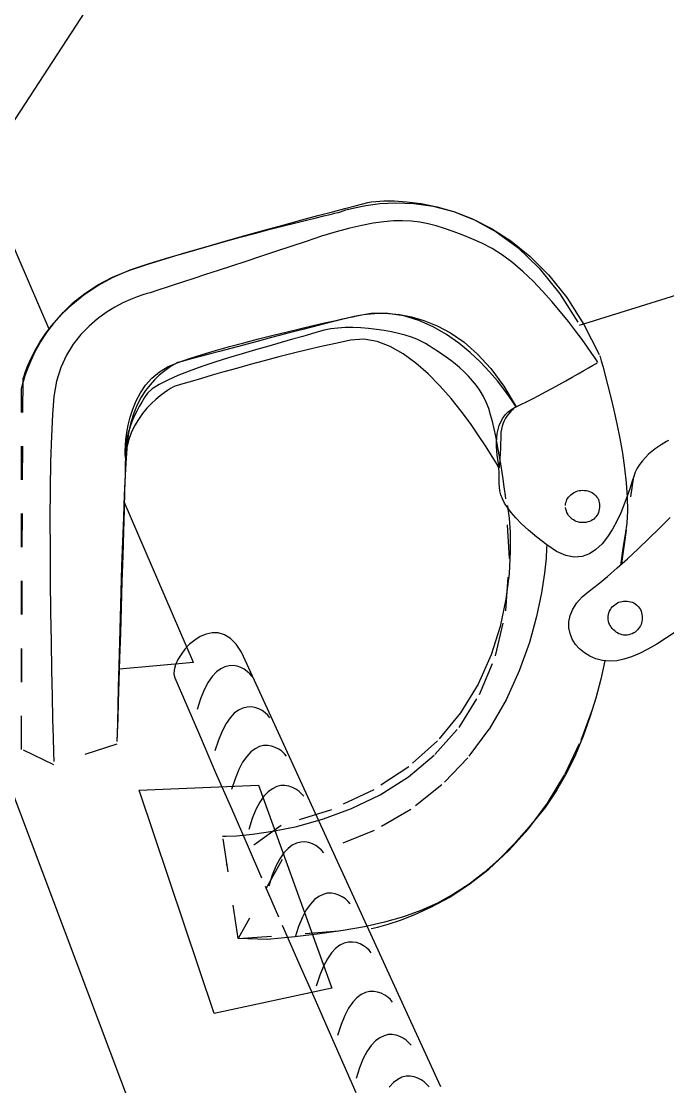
# Model space of a CAD drawing. Header units: inches. Extents: x 1 to 45.5, y 4.8 to 44.3.
# Drawn here: x 14.976 to 16.894, y 14.295 to 17.458 of the extents above; entities that cross this region are included whole.
import ezdxf

# ---------------------------------------------------------------- set-up
doc = ezdxf.new("R2010")
doc.units = ezdxf.units.IN
doc.header["$MEASUREMENT"] = 0
doc.linetypes.add('NS Dashed 1', pattern=[0.12, 0.08, -0.04])
for name, color, linetype in [('DIM', 7, 'Continuous'), ('NS Bracing', 6, 'NS Dashed 1'), ('NS Dashed .08', 2, 'NS Dashed 1'), ('NS Filler Plugs & Closures', 6, 'Continuous'), ('NS Panels', 152, 'Continuous'), ('PANEL-S', 11, 'Continuous')]:
    doc.layers.add(name, color=color, linetype=linetype)
doc.styles.add('TEXT1', font='ROMANS.shx', dxfattribs={"width": 0.75, "height": 0.375})
doc.dimstyles.new('DETAIL$7', dxfattribs={"dimscale": 4, "dimtxt": 0.09375, "dimasz": 0.125, "dimexe": 0.0625, "dimexo": 0.125, "dimgap": 0.0625, "dimtad": 1, "dimdec": 4, "dimzin": 3, "dimdsep": 46, "dimlunit": 4, "dimtxsty": 'TEXT1', "dimblk": 'ARCHTICK', "dimcen": 0.0625, "dimclrd": 7, "dimclre": 7, "dimclrt": 2, "dimadec": 0, "dimazin": 0, "dimtfac": 0.59375, "dimtdec": 4, "dimtmove": 0, "dimatfit": 3, "dimfxl": 0, "dimfrac": 2, "dimtolj": 1, "dimtzin": 3, "dimarcsym": 0})

# ---------------------------------------------------------------- blocks, each defined once
blk = doc.blocks.new('_ArchTick')
at = {"color": 0, "linetype": 'ByBlock', "const_width": 0.15}
blk.add_lwpolyline([(-0.5, -0.5), (0.5, 0.5)], dxfattribs=at)

msp = doc.modelspace()

# ---------------------------------------------------------------- linework, layer by layer
at = {"layer": 'NS Bracing', "linetype": 'Continuous'}
msp.add_line((16.63239, 16.55604), (18.50886, 17.13842), dxfattribs=at)
at = {"layer": 'NS Bracing'}
for p, q in [((16.01381, 16.92154), (16.02835, 16.92305)), ((16.02835, 16.92305), (16.05143, 16.92435)), ((16.05143, 16.92435), (16.08207, 16.92438)), ((16.08207, 16.92438), (16.11931, 16.92223)), ((16.11931, 16.92223), (16.16221, 16.91683)), ((15.85634, 16.88079), (15.8993, 16.89223)), ((15.8993, 16.89223), (15.9364, 16.90199)), ((15.91478, 16.88982), (15.91767, 16.89044)), ((15.91767, 16.89044), (15.92323, 16.89251)), ((15.92323, 16.89251), (15.93929, 16.89769)), ((15.9364, 16.90199), (15.96675, 16.90996)), ((15.93929, 16.89769), (15.96477, 16.90446)), ((15.96477, 16.90446), (15.99871, 16.91126)), ((15.96675, 16.90996), (15.9895, 16.91586)), ((15.9895, 16.91586), (16.00379, 16.91955)), ((15.99871, 16.91126), (16.03999, 16.91664)), ((16.00379, 16.91955), (16.00877, 16.9208)), ((16.00877, 16.9208), (16.01381, 16.92154)), ((16.03999, 16.91664), (16.08765, 16.919)), ((16.08765, 16.919), (16.14061, 16.91691)), ((16.14061, 16.91691), (16.19791, 16.90879)), ((16.16221, 16.91683), (16.20981, 16.90721)), ((16.19791, 16.90879), (16.25843, 16.89316)), ((16.20981, 16.90721), (16.26117, 16.89235)), ((16.25843, 16.89316), (16.32119, 16.86846)), ((16.26117, 16.89235), (16.31529, 16.87129)), ((15.75445, 16.85059), (15.79051, 16.85977)), ((15.75634, 16.85375), (15.8084, 16.86792)), ((15.79051, 16.85977), (15.82265, 16.86778)), ((15.8084, 16.86792), (15.85634, 16.88079)), ((15.82265, 16.86778), (15.85054, 16.87464)), ((15.85054, 16.87464), (15.87402, 16.88025)), ((15.87402, 16.88025), (15.89268, 16.8847)), ((15.89268, 16.8847), (15.90639, 16.88789)), ((15.90639, 16.88789), (15.91478, 16.88982)), ((16.02036, 16.85844), (15.98683, 16.85202)), ((16.05134, 16.86284), (16.02036, 16.85844)), ((16.08026, 16.86525), (16.05134, 16.86284)), ((16.10745, 16.86581), (16.08026, 16.86525)), ((16.13338, 16.86451), (16.10745, 16.86581)), ((16.15836, 16.86156), (16.13338, 16.86451)), ((16.18289, 16.85692), (16.15836, 16.86156)), ((16.31529, 16.87129), (16.37126, 16.84297)), ((16.32119, 16.86846), (16.38515, 16.83319)), ((15.62519, 16.81648), (15.67152, 16.82893)), ((15.64324, 16.82249), (15.70097, 16.83857)), ((15.67152, 16.82893), (15.71468, 16.84032)), ((15.70097, 16.83857), (15.75634, 16.85375)), ((15.71468, 16.84032), (15.75445, 16.85059)), ((15.91058, 16.83267), (15.86706, 16.81958)), ((15.95038, 16.84343), (15.91058, 16.83267)), ((15.98683, 16.85202), (15.95038, 16.84343)), ((16.20734, 16.85076), (16.18289, 16.85692)), ((16.23215, 16.84309), (16.20734, 16.85076)), ((16.25765, 16.83407), (16.23215, 16.84309)), ((16.28433, 16.82369), (16.25765, 16.83407)), ((16.37126, 16.84297), (16.4281, 16.80647)), ((16.38515, 16.83319), (16.44928, 16.78583)), ((15.52407, 16.78844), (15.58397, 16.80574)), ((15.52424, 16.78838), (15.57604, 16.80292)), ((15.57604, 16.80292), (15.62519, 16.81648)), ((15.58397, 16.80574), (15.64324, 16.82249)), ((15.82133, 16.8044), (15.77555, 16.78918)), ((15.86706, 16.81958), (15.82133, 16.8044)), ((16.31256, 16.81211), (16.28433, 16.82369)), ((16.34279, 16.79934), (16.31256, 16.81211)), ((16.37331, 16.78372), (16.34279, 16.79934)), ((16.4281, 16.80647), (16.48487, 16.76068)), ((15.40574, 16.75326), (15.46436, 16.77091)), ((15.41391, 16.75618), (15.47012, 16.77278)), ((15.46436, 16.77091), (15.52407, 16.78844)), ((15.47012, 16.77278), (15.52424, 16.78838)), ((15.73012, 16.77413), (15.68549, 16.75935)), ((15.77555, 16.78918), (15.73012, 16.77413)), ((16.40405, 16.76379), (16.37331, 16.78372)), ((16.43466, 16.74038), (16.40405, 16.76379)), ((16.44928, 16.78583), (16.51252, 16.72488)), ((15.29518, 16.71837), (15.34904, 16.73568)), ((15.29912, 16.71976), (15.35591, 16.73861)), ((15.34904, 16.73568), (15.40574, 16.75326)), ((15.35591, 16.73861), (15.41391, 16.75618)), ((15.64201, 16.74501), (15.60017, 16.73119)), ((15.68549, 16.75935), (15.64201, 16.74501)), ((16.46487, 16.71412), (16.43466, 16.74038)), ((16.48487, 16.76068), (16.54058, 16.70472)), ((15.24654, 16.69856), (15.29518, 16.71837)), ((15.24825, 16.69768), (15.29912, 16.71976)), ((15.52292, 16.70573), (15.48833, 16.6944)), ((15.56032, 16.71807), (15.52292, 16.70573)), ((15.60017, 16.73119), (15.56032, 16.71807)), ((16.49434, 16.68581), (16.46487, 16.71412)), ((16.51252, 16.72488), (16.57393, 16.64877)), ((16.54058, 16.70472), (16.59432, 16.63749)), ((15.16286, 16.64641), (15.20291, 16.67305)), ((15.16423, 16.65), (15.20298, 16.67557)), ((15.20291, 16.67305), (15.24825, 16.69768)), ((15.20298, 16.67557), (15.24654, 16.69856)), ((15.42939, 16.67503), (15.40588, 16.6673)), ((15.45703, 16.68409), (15.42939, 16.67503)), ((15.48833, 16.6944), (15.45703, 16.68409)), ((16.52283, 16.65614), (16.49434, 16.68581)), ((15.12773, 16.61844), (15.16286, 16.64641)), ((15.13004, 16.62247), (15.16423, 16.65)), ((15.32014, 16.63994), (15.30014, 16.63197)), ((15.33692, 16.6458), (15.32014, 16.63994)), ((15.34979, 16.6497), (15.33692, 16.6458)), ((15.35804, 16.65192), (15.34979, 16.6497)), ((15.36097, 16.65257), (15.35804, 16.65192)), ((15.36396, 16.65357), (15.36097, 16.65257)), ((15.37273, 16.65644), (15.36396, 16.65357)), ((15.38681, 16.66108), (15.37273, 16.65644)), ((15.40588, 16.6673), (15.38681, 16.66108)), ((16.54999, 16.62583), (16.52283, 16.65614)), ((16.57393, 16.64877), (16.63239, 16.55604)), ((16.59432, 16.63749), (16.64508, 16.55803)), ((15.09727, 16.58971), (15.12773, 16.61844)), ((15.10008, 16.59363), (15.13004, 16.62247)), ((15.2534, 16.60876), (15.22811, 16.59312)), ((15.27766, 16.62163), (15.2534, 16.60876)), ((15.30014, 16.63197), (15.27766, 16.62163)), ((16.57559, 16.59565), (16.54999, 16.62583)), ((15.07114, 16.56082), (15.09727, 16.58971)), ((15.07415, 16.56405), (15.10008, 16.59363)), ((15.20241, 16.57454), (15.17708, 16.55275)), ((15.22811, 16.59312), (15.20241, 16.57454)), ((15.90524, 16.56893), (15.92939, 16.57435)), ((15.96322, 16.58172), (15.91145, 16.56853)), ((15.92939, 16.57435), (15.94766, 16.57835)), ((15.94766, 16.57835), (15.95917, 16.58088)), ((15.95917, 16.58088), (15.96322, 16.58172)), ((16.01447, 16.59041), (15.96322, 16.58172)), ((15.96322, 16.58172), (15.96654, 16.58262)), ((15.96654, 16.58262), (15.97619, 16.58475)), ((15.97619, 16.58475), (15.99151, 16.58736)), ((15.99151, 16.58736), (16.012, 16.58965)), ((16.012, 16.58965), (16.03698, 16.59091)), ((16.06376, 16.59057), (16.01447, 16.59041)), ((16.03698, 16.59091), (16.06593, 16.59029)), ((16.1109, 16.58334), (16.06376, 16.59057)), ((16.06593, 16.59029), (16.09825, 16.58708)), ((16.09825, 16.58708), (16.13338, 16.58047)), ((16.15575, 16.56973), (16.1109, 16.58334)), ((16.13338, 16.58047), (16.17066, 16.56977)), ((16.59924, 16.56632), (16.57559, 16.59565)), ((15.04909, 16.53239), (15.07114, 16.56082)), ((15.05196, 16.53438), (15.07415, 16.56405)), ((15.17708, 16.55275), (15.15282, 16.5276)), ((15.81171, 16.54285), (15.76431, 16.53049)), ((15.76521, 16.53619), (15.80512, 16.54579)), ((15.80512, 16.54579), (15.84229, 16.55454)), ((15.86086, 16.55554), (15.81171, 16.54285)), ((15.84229, 16.55454), (15.87591, 16.56229)), ((15.91145, 16.56853), (15.86086, 16.55554)), ((15.8945, 16.54484), (15.87489, 16.54119)), ((15.87591, 16.56229), (15.90524, 16.56893)), ((15.9154, 16.54725), (15.8945, 16.54484)), ((15.93736, 16.54845), (15.9154, 16.54725)), ((15.96001, 16.54859), (15.93736, 16.54845)), ((15.98314, 16.54767), (15.96001, 16.54859)), ((16.00643, 16.54583), (15.98314, 16.54767)), ((16.02963, 16.54315), (16.00643, 16.54583)), ((16.05236, 16.53972), (16.02963, 16.54315)), ((16.19803, 16.55094), (16.15575, 16.56973)), ((16.17066, 16.56977), (16.20957, 16.55408)), ((16.23762, 16.52802), (16.19803, 16.55094)), ((16.20957, 16.55408), (16.24948, 16.53273)), ((16.62072, 16.53852), (16.59924, 16.56632)), ((16.64508, 16.55803), (16.69199, 16.46532)), ((15.03072, 16.50505), (15.04909, 16.53239)), ((15.03327, 16.50519), (15.05196, 16.53438)), ((15.15282, 16.5276), (15.13036, 16.49885)), ((15.63681, 16.50371), (15.68024, 16.51503)), ((15.71892, 16.51866), (15.67592, 16.50736)), ((15.68024, 16.51503), (15.72328, 16.52593)), ((15.76431, 16.53049), (15.71892, 16.51866)), ((15.72328, 16.52593), (15.76521, 16.53619)), ((15.78114, 16.51376), (15.74723, 16.50417)), ((15.81129, 16.52235), (15.78114, 16.51376)), ((15.83683, 16.52986), (15.81129, 16.52235)), ((15.85694, 16.53617), (15.83683, 16.52986)), ((15.87489, 16.54119), (15.85694, 16.53617)), ((15.9531, 16.51087), (15.91302, 16.50268)), ((15.99219, 16.51413), (15.9531, 16.51087)), ((16.03156, 16.50766), (15.99219, 16.51413)), ((16.07442, 16.53556), (16.05236, 16.53972)), ((16.09546, 16.53081), (16.07442, 16.53556)), ((16.11526, 16.52551), (16.09546, 16.53081)), ((16.13346, 16.51982), (16.11526, 16.52551)), ((16.14979, 16.51372), (16.13346, 16.51982)), ((16.16398, 16.50736), (16.14979, 16.51372)), ((16.27432, 16.50208), (16.23762, 16.52802)), ((16.24948, 16.53273), (16.28986, 16.50487)), ((16.63971, 16.51302), (16.62072, 16.53852)), ((16.65593, 16.49048), (16.63971, 16.51302)), ((15.00401, 16.45597), (15.01581, 16.47936)), ((15.01581, 16.47936), (15.03072, 16.50505)), ((15.0177, 16.47717), (15.03327, 16.50519)), ((15.13036, 16.49885), (15.11035, 16.46634)), ((15.51226, 16.46839), (15.55203, 16.48026)), ((15.55203, 16.48026), (15.59383, 16.49206)), ((15.5982, 16.48684), (15.56402, 16.47779)), ((15.59383, 16.49206), (15.63681, 16.50371)), ((15.63558, 16.49674), (15.5982, 16.48684)), ((15.67142, 16.48255), (15.63121, 16.47074)), ((15.67592, 16.50736), (15.63558, 16.49674)), ((15.71035, 16.49375), (15.67142, 16.48255)), ((15.74723, 16.50417), (15.71035, 16.49375)), ((15.82789, 16.48325), (15.78409, 16.47245)), ((15.87108, 16.49339), (15.82789, 16.48325)), ((15.91302, 16.50268), (15.87108, 16.49339)), ((16.07073, 16.49278), (16.03156, 16.50766)), ((16.10941, 16.4708), (16.07073, 16.49278)), ((16.17578, 16.50075), (16.16398, 16.50736)), ((16.18663, 16.49387), (16.17578, 16.50075)), ((16.19831, 16.48648), (16.18663, 16.49387)), ((16.21065, 16.47855), (16.19831, 16.48648)), ((16.30798, 16.47419), (16.27432, 16.50208)), ((16.28986, 16.50487), (16.33005, 16.46982)), ((16.66903, 16.47174), (16.65593, 16.49048)), ((14.99507, 16.43545), (15.00401, 16.45597)), ((14.99521, 16.42692), (15.00513, 16.45086)), ((15.00513, 16.45086), (15.0177, 16.47717)), ((15.11035, 16.46634), (15.0936, 16.42979)), ((15.44195, 16.44508), (15.47528, 16.45663)), ((15.4529, 16.44806), (15.44471, 16.44585)), ((15.46617, 16.45165), (15.4529, 16.44806)), ((15.48424, 16.45647), (15.46617, 16.45165)), ((15.47528, 16.45663), (15.51226, 16.46839)), ((15.50674, 16.46253), (15.48424, 16.45647)), ((15.53346, 16.46964), (15.50674, 16.46253)), ((15.56402, 16.47779), (15.53346, 16.46964)), ((15.5906, 16.45837), (15.55035, 16.44563)), ((15.63121, 16.47074), (15.5906, 16.45837)), ((15.69694, 16.44986), (15.65486, 16.43852)), ((15.7402, 16.46128), (15.69694, 16.44986)), ((15.78409, 16.47245), (15.7402, 16.46128)), ((16.14712, 16.44306), (16.10941, 16.4708)), ((16.22352, 16.47), (16.21065, 16.47855)), ((16.23671, 16.46088), (16.22352, 16.47)), ((16.25012, 16.45105), (16.23671, 16.46088)), ((16.26358, 16.44053), (16.25012, 16.45105)), ((16.3383, 16.44551), (16.30798, 16.47419)), ((16.33005, 16.46982), (16.36954, 16.42675)), ((16.67878, 16.45741), (16.66903, 16.47174)), ((16.68483, 16.44831), (16.67878, 16.45741)), ((16.68693, 16.44508), (16.68483, 16.44831)), ((16.69199, 16.46532), (16.6932, 16.46122)), ((16.6932, 16.46122), (16.69669, 16.44936)), ((16.69669, 16.44936), (16.70201, 16.43063)), ((14.98439, 16.40555), (14.98861, 16.41846)), ((14.9877, 16.40595), (14.99521, 16.42692)), ((14.98861, 16.41846), (14.99507, 16.43545)), ((15.0936, 16.42979), (15.08071, 16.38905)), ((15.36354, 16.39827), (15.38577, 16.41694)), ((15.39787, 16.41762), (15.38506, 16.4068)), ((15.38577, 16.41694), (15.4118, 16.43274)), ((15.40977, 16.42651), (15.39787, 16.41762)), ((15.42035, 16.43348), (15.40977, 16.42651)), ((15.4118, 16.43274), (15.44195, 16.44508)), ((15.42919, 16.43874), (15.42035, 16.43348)), ((15.43603, 16.44234), (15.42919, 16.43874)), ((15.44039, 16.44444), (15.43603, 16.44234)), ((15.44195, 16.44508), (15.44039, 16.44444)), ((15.4745, 16.41931), (15.44059, 16.40595)), ((15.44471, 16.44585), (15.44195, 16.44508)), ((15.51138, 16.43256), (15.4745, 16.41931)), ((15.55035, 16.44563), (15.51138, 16.43256)), ((15.57679, 16.41676), (15.54202, 16.40682)), ((15.61463, 16.42738), (15.57679, 16.41676)), ((15.65486, 16.43852), (15.61463, 16.42738)), ((16.18357, 16.41082), (16.14712, 16.44306)), ((16.27699, 16.42928), (16.26358, 16.44053)), ((16.2901, 16.41728), (16.27699, 16.42928)), ((16.30288, 16.40445), (16.2901, 16.41728)), ((16.36524, 16.41706), (16.3383, 16.44551)), ((16.38851, 16.39), (16.36524, 16.41706)), ((16.36954, 16.42675), (16.4077, 16.3749)), ((16.62873, 16.41148), (16.64481, 16.42071)), ((16.64481, 16.42071), (16.65891, 16.4288)), ((16.65891, 16.4288), (16.67055, 16.43557)), ((16.67055, 16.43557), (16.67938, 16.44069)), ((16.67938, 16.44069), (16.68495, 16.44396)), ((16.70201, 16.43063), (16.70883, 16.40578)), ((14.97634, 15.29625), (14.9814, 16.39447)), ((14.97881, 16.3754), (14.9823, 16.38859)), ((14.9814, 16.39447), (14.98208, 16.39736)), ((14.98208, 16.39736), (14.98439, 16.40555)), ((14.9823, 16.38859), (14.9877, 16.40595)), ((15.08071, 16.38905), (15.0725, 16.34386)), ((15.34481, 16.37733), (15.36354, 16.39827)), ((15.37171, 16.39385), (15.35812, 16.37875)), ((15.38506, 16.4068), (15.37171, 16.39385)), ((15.41039, 16.39267), (15.38482, 16.37948)), ((15.44059, 16.40595), (15.41039, 16.39267)), ((15.48409, 16.3899), (15.46213, 16.38341)), ((15.51088, 16.39779), (15.48409, 16.3899)), ((15.54202, 16.40682), (15.51088, 16.39779)), ((16.21831, 16.37544), (16.18357, 16.41082)), ((16.31509, 16.39078), (16.30288, 16.40445)), ((16.32665, 16.37622), (16.31509, 16.39078)), ((16.40802, 16.36538), (16.38851, 16.39)), ((16.5722, 16.37966), (16.59203, 16.39068)), ((16.59203, 16.39068), (16.61097, 16.4014)), ((16.61097, 16.4014), (16.62873, 16.41148)), ((16.70883, 16.40578), (16.71672, 16.37574)), ((14.97634, 16.3641), (14.9769, 16.36705)), ((14.97634, 15.29625), (14.97634, 16.3641)), ((14.9769, 16.36705), (14.97881, 16.3754)), ((15.31666, 16.33097), (15.32927, 16.35471)), ((15.32927, 16.35471), (15.34481, 16.37733)), ((15.34479, 16.36133), (15.332, 16.3415)), ((15.35085, 16.35398), (15.34168, 16.34067)), ((15.35812, 16.37875), (15.34479, 16.36133)), ((15.36468, 16.36657), (15.35085, 16.35398)), ((15.38482, 16.37948), (15.36468, 16.36657)), ((15.39978, 16.35454), (15.38803, 16.34569)), ((15.4103, 16.36167), (15.39978, 16.35454)), ((15.41911, 16.36721), (15.4103, 16.36167)), ((15.42591, 16.37114), (15.41911, 16.36721)), ((15.43027, 16.37346), (15.42591, 16.37114)), ((15.43182, 16.37422), (15.43027, 16.37346)), ((15.43539, 16.37532), (15.43182, 16.37422)), ((15.44569, 16.37844), (15.43539, 16.37532)), ((15.46213, 16.38341), (15.44569, 16.37844)), ((16.25105, 16.33818), (16.21831, 16.37544)), ((16.33733, 16.36075), (16.32665, 16.37622)), ((16.34707, 16.34431), (16.33733, 16.36075)), ((16.4077, 16.3749), (16.444, 16.31349)), ((16.42346, 16.34433), (16.40802, 16.36538)), ((16.51183, 16.34688), (16.53172, 16.35751)), ((16.53172, 16.35751), (16.55197, 16.36848)), ((16.55197, 16.36848), (16.5722, 16.37966)), ((16.71672, 16.37574), (16.72532, 16.34125)), ((15.0725, 16.34386), (15.06829, 16.29074)), ((15.30664, 16.30672), (15.31666, 16.33097)), ((15.332, 16.3415), (15.32023, 16.31913)), ((15.33325, 16.32726), (15.3255, 16.31387)), ((15.34168, 16.34067), (15.33325, 16.32726)), ((15.36223, 16.323), (15.34892, 16.30911)), ((15.37535, 16.33521), (15.36223, 16.323)), ((15.38803, 16.34569), (15.37535, 16.33521)), ((16.2813, 16.30042), (16.25105, 16.33818)), ((16.35568, 16.3269), (16.34707, 16.34431)), ((16.36303, 16.30843), (16.35568, 16.3269)), ((16.43474, 16.32794), (16.42346, 16.34433)), ((16.44165, 16.3173), (16.43474, 16.32794)), ((16.45839, 16.31999), (16.47477, 16.32788)), ((16.47477, 16.32788), (16.4927, 16.33694)), ((16.4927, 16.33694), (16.51183, 16.34688)), ((16.72532, 16.34125), (16.73427, 16.30315)), ((15.06829, 16.29074), (15.06521, 16.2257)), ((15.29896, 16.28251), (15.30664, 16.30672)), ((15.30972, 16.29412), (15.30097, 16.26637)), ((15.32023, 16.31913), (15.30972, 16.29412)), ((15.31849, 16.30046), (15.31211, 16.28719)), ((15.3255, 16.31387), (15.31849, 16.30046)), ((15.3359, 16.29345), (15.32353, 16.27605)), ((15.34892, 16.30911), (15.3359, 16.29345)), ((16.30877, 16.26342), (16.2813, 16.30042)), ((16.36857, 16.2896), (16.36303, 16.30843)), ((16.37389, 16.26932), (16.36857, 16.2896)), ((16.40477, 16.27936), (16.41213, 16.28921)), ((16.41213, 16.28921), (16.42105, 16.29823)), ((16.42121, 16.29136), (16.41694, 16.2856)), ((16.42105, 16.29823), (16.43161, 16.30636)), ((16.42544, 16.29651), (16.42121, 16.29136)), ((16.42958, 16.30098), (16.42544, 16.29651)), ((16.4334, 16.30478), (16.42958, 16.30098)), ((16.43161, 16.30636), (16.444, 16.31349)), ((16.43687, 16.3079), (16.4334, 16.30478)), ((16.43976, 16.31036), (16.43687, 16.3079)), ((16.44203, 16.3121), (16.43976, 16.31036)), ((16.444, 16.31349), (16.44165, 16.3173)), ((16.44348, 16.31317), (16.44203, 16.3121)), ((16.444, 16.31349), (16.44348, 16.31317)), ((16.444, 16.31349), (16.45839, 16.31999)), ((16.73427, 16.30315), (16.74322, 16.26227)), ((15.28928, 16.2367), (15.29325, 16.259)), ((15.29325, 16.259), (15.29896, 16.28251)), ((15.30097, 16.26637), (15.2943, 16.23577)), ((15.30141, 16.26107), (15.29707, 16.24834)), ((15.30643, 16.27404), (15.30141, 16.26107)), ((15.31211, 16.28719), (15.30643, 16.27404)), ((15.32353, 16.27605), (15.31223, 16.25683)), ((16.33304, 16.22853), (16.30877, 16.26342)), ((16.37893, 16.24802), (16.37389, 16.26932)), ((16.39068, 16.24596), (16.39417, 16.25766)), ((16.39417, 16.25766), (16.3988, 16.26884)), ((16.3988, 16.26884), (16.40477, 16.27936)), ((16.40555, 16.2644), (16.40262, 16.25609)), ((16.40898, 16.27211), (16.40555, 16.2644)), ((16.41284, 16.27916), (16.40898, 16.27211)), ((16.41694, 16.2856), (16.41284, 16.27916)), ((16.74322, 16.26227), (16.7517, 16.21945)), ((15.28673, 16.21624), (15.28928, 16.2367)), ((15.2943, 16.23577), (15.29012, 16.20215)), ((15.29335, 16.23594), (15.29027, 16.22387)), ((15.29707, 16.24834), (15.29335, 16.23594)), ((15.30231, 16.23582), (15.29424, 16.21297)), ((15.31223, 16.25683), (15.30231, 16.23582)), ((16.35376, 16.19703), (16.33304, 16.22853)), ((16.38373, 16.22598), (16.37893, 16.24802)), ((16.38819, 16.20367), (16.38373, 16.22598)), ((16.38688, 16.22132), (16.38833, 16.23379)), ((16.38833, 16.23379), (16.39068, 16.24596)), ((16.39846, 16.22746), (16.3984, 16.2164)), ((16.39893, 16.23762), (16.39846, 16.22746)), ((16.40039, 16.24716), (16.39893, 16.23762)), ((16.40262, 16.25609), (16.40039, 16.24716)), ((15.06521, 16.2257), (15.06308, 16.15093)), ((15.28476, 16.18308), (15.28536, 16.19814)), ((15.28607, 16.20098), (15.28487, 16.19027)), ((15.28536, 16.19814), (15.28673, 16.21624)), ((15.28785, 16.21221), (15.28607, 16.20098)), ((15.29012, 16.20215), (15.28725, 16.16216)), ((15.29027, 16.22387), (15.28785, 16.21221)), ((15.29424, 16.21297), (15.28834, 16.18827)), ((16.3705, 16.17027), (16.35376, 16.19703)), ((16.38626, 16.20857), (16.38688, 16.22132)), ((16.38636, 16.19563), (16.38626, 16.20857)), ((16.38706, 16.18257), (16.38636, 16.19563)), ((16.39238, 16.18133), (16.38819, 16.20367)), ((16.39798, 16.19607), (16.39766, 16.18683)), ((16.39824, 16.2059), (16.39798, 16.19607)), ((16.3984, 16.2164), (16.39824, 16.2059)), ((16.7517, 16.21945), (16.75942, 16.17547)), ((16.86577, 16.19496), (16.85647, 16.18825)), ((16.87464, 16.20082), (16.86577, 16.19496)), ((16.88279, 16.2058), (16.87464, 16.20082)), ((16.88998, 16.2099), (16.88279, 16.2058)), ((16.89598, 16.21315), (16.88998, 16.2099)), ((15.28487, 16.19027), (15.28434, 16.18011)), ((15.28434, 16.18011), (15.2844, 16.17057)), ((15.2844, 16.17057), (15.28506, 16.16167)), ((15.28472, 16.17158), (15.28476, 16.18308)), ((15.28492, 16.16426), (15.28472, 16.17158)), ((15.28506, 16.16167), (15.28492, 16.16426)), ((15.28834, 16.18827), (15.28506, 16.16167)), ((16.38298, 16.14949), (16.3705, 16.17027)), ((16.38819, 16.16956), (16.38706, 16.18257)), ((16.38973, 16.15658), (16.38819, 16.16956)), ((16.3962, 16.15943), (16.39238, 16.18133)), ((16.39636, 16.16316), (16.39591, 16.15662)), ((16.39684, 16.17037), (16.39636, 16.16316)), ((16.39726, 16.17828), (16.39684, 16.17037)), ((16.39766, 16.18683), (16.39726, 16.17828)), ((16.75942, 16.17547), (16.76595, 16.13122)), ((16.82796, 16.16326), (16.81913, 16.15329)), ((16.8373, 16.1724), (16.82796, 16.16326)), ((16.84688, 16.18075), (16.8373, 16.1724)), ((16.85647, 16.18825), (16.84688, 16.18075)), ((15.06308, 16.15093), (15.0618, 16.06844)), ((15.28476, 16.14381), (15.28396, 16.11062)), ((15.28725, 16.16216), (15.28442, 16.11159)), ((15.28506, 16.16167), (15.28476, 16.14381)), ((16.3907, 16.13608), (16.38298, 16.14949)), ((16.3915, 16.14383), (16.38973, 16.15658)), ((16.3934, 16.1313), (16.3907, 16.13608)), ((16.3934, 16.1313), (16.3915, 16.14383)), ((16.39395, 16.11933), (16.3934, 16.1313)), ((16.39357, 16.13295), (16.39342, 16.13171)), ((16.39381, 16.135), (16.39357, 16.13295)), ((16.39415, 16.13781), (16.39381, 16.135)), ((16.39453, 16.14142), (16.39415, 16.13781)), ((16.39497, 16.14574), (16.39453, 16.14142)), ((16.39543, 16.15082), (16.39497, 16.14574)), ((16.39591, 16.15662), (16.39543, 16.15082)), ((16.39971, 16.13827), (16.3962, 16.15943)), ((16.40282, 16.11829), (16.39971, 16.13827)), ((16.76595, 16.13122), (16.77097, 16.08743)), ((16.80378, 16.13114), (16.79777, 16.11895)), ((16.81098, 16.14262), (16.80378, 16.13114)), ((16.81913, 16.15329), (16.81098, 16.14262)), ((15.28442, 16.11159), (15.28163, 16.05233)), ((15.28396, 16.11062), (15.28268, 16.06443)), ((16.39407, 16.10783), (16.39395, 16.11933)), ((16.39401, 16.09673), (16.39407, 16.10783)), ((16.40561, 16.09976), (16.40282, 16.11829)), ((16.40798, 16.0831), (16.40561, 16.09976)), ((16.75778, 15.84789), (16.79321, 16.106)), ((16.79321, 16.106), (16.78789, 16.0898)), ((16.79777, 16.11895), (16.79321, 16.106)), ((15.0618, 16.06844), (15.06124, 15.98047)), ((16.39417, 16.08577), (16.39401, 16.09673)), ((16.39483, 16.07485), (16.39417, 16.08577)), ((16.39638, 16.06371), (16.39483, 16.07485)), ((16.40999, 16.06862), (16.40798, 16.0831)), ((16.41154, 16.05674), (16.40999, 16.06862)), ((16.77097, 16.08743), (16.77402, 16.04501)), ((16.78147, 16.07013), (16.77382, 16.04789)), ((16.78789, 16.0898), (16.78147, 16.07013)), ((15.28163, 16.05233), (15.27894, 15.98613)), ((15.28268, 16.06443), (15.28109, 16.00748)), ((16.39913, 16.05224), (16.39638, 16.06371)), ((16.4035, 16.0402), (16.39913, 16.05224)), ((16.40969, 16.02751), (16.4035, 16.0402)), ((16.4127, 16.04779), (16.41154, 16.05674)), ((16.4134, 16.04218), (16.4127, 16.04779)), ((16.41364, 16.0402), (16.4134, 16.04218)), ((16.42502, 15.86301), (16.41364, 16.0402)), ((16.59324, 16.03359), (16.59509, 16.03777)), ((16.59509, 16.03777), (16.59737, 16.04178)), ((16.59737, 16.04178), (16.60007, 16.04552)), ((16.60007, 16.04552), (16.60315, 16.04903)), ((16.60315, 16.04903), (16.60657, 16.05224)), ((16.60657, 16.05224), (16.61026, 16.05518)), ((16.61026, 16.05518), (16.61422, 16.0578)), ((16.61422, 16.0578), (16.61839, 16.06007)), ((16.61839, 16.06007), (16.62277, 16.06196)), ((16.62277, 16.06196), (16.62727, 16.06351)), ((16.62727, 16.06351), (16.63192, 16.06461)), ((16.63192, 16.06461), (16.63662, 16.06531)), ((16.63662, 16.06531), (16.64138, 16.06551)), ((16.64138, 16.06551), (16.64692, 16.06531)), ((16.64692, 16.06531), (16.65224, 16.06461)), ((16.65224, 16.06461), (16.65728, 16.06351)), ((16.65728, 16.06351), (16.66208, 16.06196)), ((16.66208, 16.06196), (16.66654, 16.06007)), ((16.66654, 16.06007), (16.67073, 16.0578)), ((16.67073, 16.0578), (16.67455, 16.05518)), ((16.67455, 16.05518), (16.67806, 16.05224)), ((16.67806, 16.05224), (16.68117, 16.04903)), ((16.68117, 16.04903), (16.68396, 16.04552)), ((16.68396, 16.04552), (16.68633, 16.04178)), ((16.68633, 16.04178), (16.68834, 16.03777)), ((16.68834, 16.03777), (16.68989, 16.03359)), ((16.77382, 16.04789), (16.76495, 16.02385)), ((16.77402, 16.04501), (16.7748, 16.00474)), ((15.28109, 16.00748), (15.27914, 15.94209)), ((16.41816, 16.0139), (16.40969, 16.02751)), ((16.4292, 15.99922), (16.41816, 16.0139)), ((16.4187, 16.01996), (16.42013, 16.01033)), ((16.42013, 16.01033), (16.42326, 15.98298)), ((16.59077, 16.01996), (16.59103, 16.02466)), ((16.59103, 16.02466), (16.59188, 16.02921)), ((16.59188, 16.0091), (16.59103, 16.01442)), ((16.59188, 16.02921), (16.59324, 16.03359)), ((16.59324, 16.00406), (16.59188, 16.0091)), ((16.68989, 16.03359), (16.69105, 16.02921)), ((16.69105, 16.0091), (16.68989, 16.00406)), ((16.69105, 16.02921), (16.69175, 16.02466)), ((16.69175, 16.01442), (16.69105, 16.0091)), ((16.69175, 16.02466), (16.69199, 16.01996)), ((16.69199, 16.01996), (16.69175, 16.01442)), ((16.76495, 16.02385), (16.75471, 15.99894)), ((16.7748, 16.00474), (16.77286, 15.96744)), ((15.06124, 15.98047), (15.06134, 15.88901)), ((15.27894, 15.98613), (15.27631, 15.91486)), ((16.42326, 15.98298), (16.42611, 15.94024)), ((16.44318, 15.98328), (16.4292, 15.99922)), ((16.4604, 15.96597), (16.44318, 15.98328)), ((16.59509, 15.99926), (16.59324, 16.00406)), ((16.59737, 15.99479), (16.59509, 15.99926)), ((16.60007, 15.99061), (16.59737, 15.99479)), ((16.60315, 15.98679), (16.60007, 15.99061)), ((16.60657, 15.98328), (16.60315, 15.98679)), ((16.61026, 15.98017), (16.60657, 15.98328)), ((16.61422, 15.97738), (16.61026, 15.98017)), ((16.61839, 15.97501), (16.61422, 15.97738)), ((16.62277, 15.97299), (16.61839, 15.97501)), ((16.62727, 15.97144), (16.62277, 15.97299)), ((16.66208, 15.97299), (16.65728, 15.97144)), ((16.66654, 15.97501), (16.66208, 15.97299)), ((16.67073, 15.97738), (16.66654, 15.97501)), ((16.67455, 15.98017), (16.67073, 15.97738)), ((16.67806, 15.98328), (16.67455, 15.98017)), ((16.68117, 15.98679), (16.67806, 15.98328)), ((16.68396, 15.99061), (16.68117, 15.98679)), ((16.68633, 15.99479), (16.68396, 15.99061)), ((16.68834, 15.99926), (16.68633, 15.99479)), ((16.68989, 16.00406), (16.68834, 15.99926)), ((16.74309, 15.97391), (16.72999, 15.94966)), ((16.75471, 15.99894), (16.74309, 15.97391)), ((16.8696, 15.95321), (16.90138, 15.98453)), ((15.27914, 15.94209), (15.27701, 15.87044)), ((16.48124, 15.94699), (16.4604, 15.96597)), ((16.50601, 15.92627), (16.48124, 15.94699)), ((16.63192, 15.97029), (16.62727, 15.97144)), ((16.63662, 15.96959), (16.63192, 15.97029)), ((16.64138, 15.96935), (16.63662, 15.96959)), ((16.64692, 15.96959), (16.64138, 15.96935)), ((16.65224, 15.97029), (16.64692, 15.96959)), ((16.65728, 15.97144), (16.65224, 15.97029)), ((16.72999, 15.94966), (16.71538, 15.92697)), ((16.77286, 15.96744), (16.7679, 15.93392)), ((16.83764, 15.92209), (16.8696, 15.95321)), ((15.27631, 15.91486), (15.27382, 15.84028)), ((16.42611, 15.94024), (16.42683, 15.88437)), ((16.5351, 15.90356), (16.50601, 15.92627)), ((16.71538, 15.92697), (16.69912, 15.90677)), ((16.7679, 15.93392), (16.76147, 15.89933)), ((16.80586, 15.89168), (16.83764, 15.92209)), ((15.06134, 15.88901), (15.06196, 15.79626)), ((16.42683, 15.88437), (16.42346, 15.81776)), ((16.5348, 15.89334), (16.53303, 15.86435)), ((16.5351, 15.90356), (16.5348, 15.89334)), ((16.56439, 15.88334), (16.5351, 15.90356)), ((16.59163, 15.87138), (16.56439, 15.88334)), ((16.68123, 15.88981), (16.6616, 15.87696)), ((16.69912, 15.90677), (16.68123, 15.88981)), ((16.76147, 15.89933), (16.754, 15.84364)), ((16.7746, 15.86245), (16.80586, 15.89168)), ((15.27701, 15.87044), (15.27472, 15.79485)), ((16.41384, 15.70802), (16.42502, 15.86301)), ((16.53303, 15.86435), (16.52837, 15.81923)), ((16.61687, 15.86692), (16.59163, 15.87138)), ((16.64019, 15.86903), (16.61687, 15.86692)), ((16.6616, 15.87696), (16.64019, 15.86903)), ((16.74417, 15.83492), (16.7746, 15.86245)), ((15.27382, 15.84028), (15.27143, 15.76422)), ((16.42346, 15.81776), (16.41414, 15.7427)), ((16.52837, 15.81923), (16.5195, 15.7606)), ((16.71498, 15.80949), (16.74417, 15.83492)), ((15.06196, 15.79626), (15.06299, 15.70429)), ((15.27472, 15.79485), (15.27238, 15.71758)), ((16.66162, 15.76691), (16.68733, 15.78668)), ((16.68733, 15.78668), (16.71498, 15.80949)), ((15.27143, 15.76422), (15.26924, 15.68847)), ((16.5195, 15.7606), (16.50499, 15.69106)), ((16.64038, 15.74944), (16.66162, 15.76691)), ((16.41414, 15.7427), (16.39694, 15.66153)), ((16.61209, 15.71266), (16.62397, 15.73123)), ((16.62397, 15.73123), (16.64038, 15.74944)), ((16.72967, 15.71918), (16.73309, 15.72264)), ((16.73309, 15.72264), (16.73678, 15.72581)), ((16.73678, 15.72581), (16.74075, 15.72858)), ((16.74075, 15.72858), (16.74491, 15.73097)), ((16.74491, 15.73097), (16.74929, 15.73292)), ((16.74929, 15.73292), (16.75379, 15.73451)), ((16.75379, 15.73451), (16.75844, 15.73565)), ((16.75844, 15.73565), (16.76314, 15.73635)), ((16.76314, 15.73635), (16.7679, 15.73655)), ((16.7679, 15.73655), (16.77344, 15.73635)), ((16.77344, 15.73635), (16.77876, 15.73565)), ((16.77876, 15.73565), (16.7838, 15.73451)), ((16.7838, 15.73451), (16.7886, 15.73292)), ((16.7886, 15.73292), (16.79307, 15.73097)), ((16.79307, 15.73097), (16.79725, 15.72858)), ((16.79725, 15.72858), (16.80108, 15.72581)), ((16.80108, 15.72581), (16.80458, 15.72264)), ((16.80458, 15.72264), (16.80769, 15.71918)), ((15.06299, 15.70429), (15.06427, 15.61526)), ((15.26924, 15.68847), (15.26716, 15.61488)), ((15.27238, 15.71758), (15.26999, 15.64093)), ((16.38306, 15.57378), (16.41384, 15.70802)), ((16.50499, 15.69106), (16.48356, 15.61321)), ((16.60083, 15.67538), (16.6045, 15.69393)), ((16.6045, 15.69393), (16.61209, 15.71266)), ((16.71755, 15.69154), (16.71841, 15.69686)), ((16.71757, 15.68116), (16.71755, 15.69154)), ((16.71841, 15.69686), (16.71976, 15.70192)), ((16.71976, 15.70192), (16.72162, 15.70668)), ((16.72162, 15.70668), (16.72389, 15.71118)), ((16.72389, 15.71118), (16.7266, 15.71533)), ((16.7266, 15.71533), (16.72967, 15.71918)), ((16.80769, 15.71918), (16.81048, 15.71533)), ((16.81048, 15.71533), (16.81285, 15.71118)), ((16.81285, 15.71118), (16.81486, 15.70668)), ((16.81486, 15.70668), (16.81642, 15.70192)), ((16.81642, 15.70192), (16.81758, 15.69686)), ((16.81758, 15.69686), (16.81827, 15.69154)), ((16.81827, 15.69154), (16.81851, 15.68594)), ((16.39694, 15.66153), (16.36998, 15.57651)), ((16.60091, 15.65725), (16.60083, 15.67538)), ((16.60438, 15.63981), (16.60091, 15.65725)), ((16.71841, 15.67654), (16.71755, 15.68124)), ((16.71976, 15.67191), (16.71841, 15.67654)), ((16.72162, 15.66737), (16.71976, 15.67191)), ((16.72389, 15.663), (16.72162, 15.66737)), ((16.7266, 15.65882), (16.72389, 15.663)), ((16.72967, 15.65488), (16.7266, 15.65882)), ((16.81048, 15.65882), (16.80769, 15.65488)), ((16.81285, 15.663), (16.81048, 15.65882)), ((16.81486, 15.66737), (16.81285, 15.663)), ((16.81642, 15.67191), (16.81486, 15.66737)), ((16.81758, 15.67654), (16.81642, 15.67191)), ((16.81827, 15.68124), (16.81758, 15.67654)), ((16.81851, 15.68594), (16.81827, 15.68124)), ((15.26999, 15.64093), (15.2677, 15.56713)), ((16.61099, 15.62332), (16.60438, 15.63981)), ((16.73309, 15.65115), (16.72967, 15.65488)), ((16.73678, 15.64776), (16.73309, 15.65115)), ((16.74075, 15.64469), (16.73678, 15.64776)), ((16.74491, 15.64201), (16.74075, 15.64469)), ((16.74929, 15.63969), (16.74491, 15.64201)), ((16.75379, 15.63786), (16.74929, 15.63969)), ((16.75844, 15.63648), (16.75379, 15.63786)), ((16.76314, 15.63563), (16.75844, 15.63648)), ((16.7679, 15.63533), (16.76314, 15.63563)), ((16.77344, 15.63563), (16.7679, 15.63533)), ((16.77876, 15.63648), (16.77344, 15.63563)), ((16.7838, 15.63786), (16.77876, 15.63648)), ((16.7886, 15.63969), (16.7838, 15.63786)), ((16.79307, 15.64201), (16.7886, 15.63969)), ((16.79725, 15.64469), (16.79307, 15.64201)), ((16.80108, 15.64776), (16.79725, 15.64469)), ((16.80458, 15.65115), (16.80108, 15.64776)), ((16.80769, 15.65488), (16.80458, 15.65115)), ((16.89078, 15.62696), (16.86196, 15.60881)), ((16.92174, 15.64784), (16.89078, 15.62696)), ((15.06427, 15.61526), (15.06578, 15.53122)), ((15.26716, 15.61488), (15.26533, 15.54525)), ((16.48356, 15.61321), (16.45375, 15.52967)), ((16.62042, 15.60811), (16.61099, 15.62332)), ((16.63243, 15.5944), (16.62042, 15.60811)), ((16.64672, 15.58251), (16.63243, 15.5944)), ((16.83511, 15.59337), (16.80994, 15.58071)), ((16.86196, 15.60881), (16.83511, 15.59337)), ((15.2677, 15.56713), (15.26557, 15.49846)), ((16.36998, 15.57651), (16.33129, 15.49006)), ((16.33573, 15.45878), (16.38306, 15.57378)), ((16.66304, 15.57265), (16.64672, 15.58251)), ((16.68103, 15.56516), (16.66304, 15.57265)), ((16.70048, 15.56025), (16.68103, 15.56516)), ((16.76389, 15.56372), (16.7426, 15.55942)), ((16.78629, 15.57081), (16.76389, 15.56372)), ((16.80994, 15.58071), (16.78629, 15.57081)), ((15.06578, 15.53122), (15.06734, 15.45433)), ((15.26533, 15.54525), (15.26372, 15.48135)), ((16.70738, 15.55955), (16.69518, 15.50518)), ((16.72108, 15.55826), (16.70048, 15.56025)), ((16.7426, 15.55942), (16.72108, 15.55826)), ((15.26557, 15.49846), (15.26367, 15.43718)), ((16.45375, 15.52967), (16.41426, 15.44302)), ((16.69518, 15.50518), (16.68043, 15.44848)), ((15.26372, 15.48135), (15.26234, 15.425)), ((16.33129, 15.49006), (16.27904, 15.40442)), ((15.06734, 15.45433), (15.06891, 15.38665)), ((15.26367, 15.43718), (15.26205, 15.38559)), ((16.2748, 15.36156), (16.33573, 15.45878)), ((16.41426, 15.44302), (16.36363, 15.35594)), ((16.63715, 15.32381), (16.6785, 15.4371)), ((16.68043, 15.44848), (16.66324, 15.39173)), ((15.26234, 15.425), (15.26121, 15.37806)), ((16.27904, 15.40442), (16.2113, 15.32197)), ((15.06891, 15.38665), (15.07029, 15.33036)), ((15.26121, 15.37806), (15.26041, 15.34225)), ((15.26205, 15.38559), (15.26081, 15.34592)), ((16.66324, 15.39173), (16.64333, 15.33542)), ((15.26041, 15.34225), (15.25989, 15.31944)), ((15.26081, 15.34592), (15.26001, 15.32044)), ((16.20339, 15.28059), (16.2748, 15.36156)), ((16.36363, 15.35594), (16.30056, 15.27097)), ((15.07029, 15.33036), (15.07144, 15.28752)), ((15.25975, 15.31143), (15.0725, 15.2507)), ((15.25975, 15.31143), (15.0725, 15.2507)), ((16.2113, 15.32197), (16.12618, 15.24494)), ((16.58948, 15.22386), (16.63715, 15.32381)), ((16.64333, 15.33542), (16.62034, 15.28005)), ((15.0725, 15.2507), (14.97634, 15.29625)), ((15.0725, 15.2507), (14.97634, 15.29625)), ((15.07144, 15.28752), (15.0722, 15.26027)), ((16.12445, 15.21442), (16.20339, 15.28059)), ((16.62034, 15.28005), (16.594, 15.22606)), ((16.30056, 15.27097), (16.22365, 15.19075)), ((16.12618, 15.24494), (16.02172, 15.17577)), ((16.04103, 15.16152), (16.12445, 15.21442)), ((16.53689, 15.13637), (16.58948, 15.22386)), ((16.594, 15.22606), (16.56399, 15.17395)), ((16.22365, 15.19075), (16.13156, 15.11786)), ((16.02172, 15.17577), (15.89607, 15.11668)), ((15.95606, 15.12047), (16.04103, 15.16152)), ((16.56399, 15.17395), (16.53004, 15.12418)), ((15.87268, 15.08969), (15.95606, 15.12047)), ((16.48069, 15.06062), (16.53689, 15.13637)), ((16.53004, 15.12418), (16.48343, 15.06677)), ((16.13156, 15.11786), (16.02285, 15.05498)), ((16.42227, 14.99568), (16.48069, 15.06062)), ((16.48343, 15.06677), (16.43814, 15.01569)), ((16.02285, 15.05498), (15.89623, 15.00463)), ((16.36297, 14.94083), (16.42227, 14.99568)), ((16.43814, 15.01569), (16.39361, 14.9705)), ((16.39361, 14.9705), (16.34926, 14.93077)), ((16.30419, 14.89518), (16.36297, 14.94083)), ((16.34926, 14.93077), (16.30445, 14.89612)), ((16.25868, 14.86605), (16.21132, 14.84017)), ((16.24719, 14.858), (16.30419, 14.89518)), ((16.30445, 14.89612), (16.25868, 14.86605)), ((16.21132, 14.84017), (16.16185, 14.81801)), ((16.19341, 14.82839), (16.24719, 14.858)), ((16.10088, 14.78874), (16.14418, 14.8056)), ((16.16185, 14.81801), (16.10961, 14.79922)), ((16.14418, 14.8056), (16.19341, 14.82839)), ((16.05408, 14.7833), (15.99464, 14.76983)), ((16.03738, 14.76975), (16.06482, 14.77709)), ((16.10961, 14.79922), (16.05408, 14.7833)), ((16.06482, 14.77709), (16.10088, 14.78874)), ((15.99464, 14.76983), (15.93078, 14.7584)), ((16.01383, 14.76485), (16.01993, 14.76595)), ((16.01993, 14.76595), (16.03738, 14.76975))]:
    msp.add_line(p, q, dxfattribs=at)
at = {"layer": 'NS Dashed .08', "ltscale": 0.3}
for p, q in [((15.89607, 15.11668), (15.74729, 15.07004)), ((15.79381, 15.06775), (15.87268, 15.08969)), ((15.74729, 15.07004), (15.58365, 14.95211)), ((15.72257, 15.0531), (15.79381, 15.06775)), ((15.57353, 15.03814), (15.58435, 15.03836)), ((15.61908, 14.73449), (15.57353, 15.03814)), ((15.58435, 15.03836), (15.61481, 15.03992)), ((15.61481, 15.03992), (15.66188, 15.04436)), ((15.66188, 15.04436), (15.72257, 15.0531)), ((15.64889, 15.00664), (15.69957, 14.89056)), ((15.75028, 14.96948), (15.61908, 14.73449)), ((15.69957, 14.89056), (15.75026, 14.77464)), ((15.61908, 14.73449), (16.01383, 14.76485)), ((15.7873, 14.73991), (15.70656, 14.732)), ((15.86182, 14.74859), (15.7873, 14.73991)), ((15.93078, 14.7584), (15.86182, 14.74859)), ((15.70656, 14.732), (15.61908, 14.73449))]:
    msp.add_line(p, q, dxfattribs=at)
at = {"layer": 'NS Filler Plugs & Closures', "color": 253}
for p, q in [((15.50708, 15.63117), (15.49064, 15.62079)), ((15.52447, 15.63858), (15.50708, 15.63117)), ((15.5424, 15.64239), (15.52447, 15.63858)), ((15.56062, 15.64193), (15.5424, 15.64239)), ((15.57871, 15.63661), (15.56062, 15.64193)), ((15.5964, 15.62571), (15.57871, 15.63661)), ((15.61334, 15.60863), (15.5964, 15.62571)), ((15.46177, 15.59379), (15.45003, 15.57843)), ((15.4754, 15.60813), (15.46177, 15.59379)), ((15.49064, 15.62079), (15.4754, 15.60813)), ((15.6292, 15.58472), (15.61334, 15.60863)), ((15.44057, 15.56267), (15.43366, 15.5472)), ((15.45003, 15.57843), (15.44057, 15.56267)), ((16.22132, 14.29419), (15.6292, 15.58472)), ((15.42969, 15.53264), (15.42895, 15.51965)), ((15.43366, 15.5472), (15.42969, 15.53264)), ((15.42895, 15.51965), (15.43182, 15.50881)), ((15.43182, 15.50881), (15.46697, 15.42648)), ((15.46697, 15.42648), (15.5073, 15.33279)), ((15.5073, 15.33279), (15.55173, 15.23006)), ((15.55173, 15.23006), (15.59929, 15.12055)), ((15.59929, 15.12055), (15.64889, 15.00664)), ((15.75026, 14.77464), (15.79999, 14.66113)), ((15.79999, 14.66113), (15.84765, 14.55241)), ((15.84765, 14.55241), (15.89231, 14.4507)), ((15.89231, 14.4507), (15.93289, 14.35837)), ((15.93289, 14.35837), (15.96842, 14.27761))]:
    msp.add_line(p, q, dxfattribs=at)
at = {"layer": 'NS Filler Plugs & Closures', "color": 0}
for p, q in [((15.56782, 15.53552), (15.55519, 15.52604)), ((15.58047, 15.54158), (15.56782, 15.53552)), ((15.5929, 15.54465), (15.58047, 15.54158)), ((15.60502, 15.54507), (15.5929, 15.54465)), ((15.61659, 15.54321), (15.60502, 15.54507)), ((15.62751, 15.53945), (15.61659, 15.54321)), ((15.63753, 15.53421), (15.62751, 15.53945)), ((15.64656, 15.52779), (15.63753, 15.53421)), ((15.54269, 15.51279), (15.53058, 15.49533)), ((15.55519, 15.52604), (15.54269, 15.51279)), ((15.65437, 15.52064), (15.64656, 15.52779)), ((15.66083, 15.51311), (15.65437, 15.52064)), ((15.51892, 15.47339), (15.50796, 15.44649)), ((15.53058, 15.49533), (15.51892, 15.47339)), ((15.50796, 15.44649), (15.49782, 15.41434)), ((15.62068, 15.4128), (15.60805, 15.40332)), ((15.63333, 15.41886), (15.62068, 15.4128)), ((15.64577, 15.42193), (15.63333, 15.41886)), ((15.65788, 15.42235), (15.64577, 15.42193)), ((15.66946, 15.42049), (15.65788, 15.42235)), ((15.68037, 15.41673), (15.66946, 15.42049)), ((15.6904, 15.41149), (15.68037, 15.41673)), ((15.69942, 15.40507), (15.6904, 15.41149)), ((15.70723, 15.39792), (15.69942, 15.40507)), ((15.58344, 15.37261), (15.57178, 15.35067)), ((15.59555, 15.39007), (15.58344, 15.37261)), ((15.60805, 15.40332), (15.59555, 15.39007)), ((15.71369, 15.39039), (15.70723, 15.39792)), ((15.57178, 15.35067), (15.56083, 15.32378)), ((15.56083, 15.32378), (15.55068, 15.29162)), ((15.65738, 15.28881), (15.64488, 15.27556)), ((15.67001, 15.29829), (15.65738, 15.28881)), ((15.68266, 15.30435), (15.67001, 15.29829)), ((15.6951, 15.30742), (15.68266, 15.30435)), ((15.70721, 15.30784), (15.6951, 15.30742)), ((15.71879, 15.30598), (15.70721, 15.30784)), ((15.7297, 15.30222), (15.71879, 15.30598)), ((15.73972, 15.29698), (15.7297, 15.30222)), ((15.74875, 15.29056), (15.73972, 15.29698)), ((15.75656, 15.28341), (15.74875, 15.29056)), ((15.76302, 15.27588), (15.75656, 15.28341)), ((15.63277, 15.2581), (15.62111, 15.23616)), ((15.64488, 15.27556), (15.63277, 15.2581)), ((15.62111, 15.23616), (15.61015, 15.20926)), ((15.61015, 15.20926), (15.60001, 15.17711)), ((15.73378, 15.18569), (15.72112, 15.17963)), ((15.74621, 15.18876), (15.73378, 15.18569)), ((15.75832, 15.18918), (15.74621, 15.18876)), ((15.7699, 15.18733), (15.75832, 15.18918)), ((15.78082, 15.18356), (15.7699, 15.18733)), ((15.79084, 15.17832), (15.78082, 15.18356)), ((15.696, 15.1569), (15.68389, 15.13944)), ((15.70849, 15.17015), (15.696, 15.1569)), ((15.72112, 15.17963), (15.70849, 15.17015)), ((15.79987, 15.1719), (15.79084, 15.17832)), ((15.80768, 15.16475), (15.79987, 15.1719)), ((15.81413, 15.15722), (15.80768, 15.16475)), ((15.68389, 15.13944), (15.67222, 15.11751)), ((15.66127, 15.09061), (15.65113, 15.05845)), ((15.67222, 15.11751), (15.66127, 15.09061)), ((15.76761, 15.00234), (15.75512, 14.98909)), ((15.78024, 15.01182), (15.76761, 15.00234)), ((15.7929, 15.01788), (15.78024, 15.01182)), ((15.80533, 15.02095), (15.7929, 15.01788)), ((15.81744, 15.02137), (15.80533, 15.02095)), ((15.82902, 15.01952), (15.81744, 15.02137)), ((15.83994, 15.01575), (15.82902, 15.01952)), ((15.84996, 15.01051), (15.83994, 15.01575)), ((15.85899, 15.00409), (15.84996, 15.01051)), ((15.8668, 14.99694), (15.85899, 15.00409)), ((15.87325, 14.98941), (15.8668, 14.99694)), ((15.74301, 14.97164), (15.73135, 14.9497)), ((15.75512, 14.98909), (15.74301, 14.97164)), ((15.73135, 14.9497), (15.72039, 14.9228)), ((15.72039, 14.9228), (15.71025, 14.89064)), ((15.87152, 14.86592), (15.85887, 14.85986)), ((15.88396, 14.86899), (15.87152, 14.86592)), ((15.89607, 14.86941), (15.88396, 14.86899)), ((15.90765, 14.86755), (15.89607, 14.86941)), ((15.91856, 14.86379), (15.90765, 14.86755)), ((15.83374, 14.83713), (15.82163, 14.81967)), ((15.84624, 14.85038), (15.83374, 14.83713)), ((15.85887, 14.85986), (15.84624, 14.85038)), ((15.92858, 14.85855), (15.91856, 14.86379)), ((15.93761, 14.85213), (15.92858, 14.85855)), ((15.94542, 14.84498), (15.93761, 14.85213)), ((15.95188, 14.83745), (15.94542, 14.84498)), ((15.82163, 14.81967), (15.80997, 14.79773)), ((15.79902, 14.77084), (15.78887, 14.73868)), ((15.80997, 14.79773), (15.79902, 14.77084)), ((15.92137, 14.71477), (15.90874, 14.70528)), ((15.93402, 14.72083), (15.92137, 14.71477)), ((15.94646, 14.72389), (15.93402, 14.72083)), ((15.95857, 14.72431), (15.94646, 14.72389)), ((15.97015, 14.72246), (15.95857, 14.72431)), ((15.98107, 14.7187), (15.97015, 14.72246)), ((15.99109, 14.71345), (15.98107, 14.7187)), ((16.00012, 14.70704), (15.99109, 14.71345)), ((15.89625, 14.69204), (15.88413, 14.67458)), ((15.90874, 14.70528), (15.89625, 14.69204)), ((16.00792, 14.69988), (16.00012, 14.70704)), ((16.01438, 14.69235), (16.00792, 14.69988)), ((15.87247, 14.65264), (15.86152, 14.62574)), ((15.88413, 14.67458), (15.87247, 14.65264)), ((15.86152, 14.62574), (15.85138, 14.59359)), ((15.9719, 14.55866), (15.95941, 14.54541)), ((15.98453, 14.56814), (15.9719, 14.55866)), ((15.99719, 14.5742), (15.98453, 14.56814)), ((16.00962, 14.57727), (15.99719, 14.5742)), ((16.02173, 14.57769), (16.00962, 14.57727)), ((16.03331, 14.57584), (16.02173, 14.57769)), ((16.04423, 14.57207), (16.03331, 14.57584)), ((16.05425, 14.56683), (16.04423, 14.57207)), ((16.06328, 14.56041), (16.05425, 14.56683)), ((16.07109, 14.55326), (16.06328, 14.56041)), ((16.07754, 14.54573), (16.07109, 14.55326)), ((15.9473, 14.52796), (15.93564, 14.50602)), ((15.95941, 14.54541), (15.9473, 14.52796)), ((15.93564, 14.50602), (15.92468, 14.47912)), ((15.92468, 14.47912), (15.91454, 14.44696)), ((16.027, 14.43075), (16.01451, 14.4175)), ((16.03963, 14.44024), (16.027, 14.43075)), ((16.05229, 14.44629), (16.03963, 14.44024)), ((16.06472, 14.44936), (16.05229, 14.44629)), ((16.07683, 14.44978), (16.06472, 14.44936)), ((16.08841, 14.44793), (16.07683, 14.44978)), ((16.09933, 14.44416), (16.08841, 14.44793)), ((16.10935, 14.43892), (16.09933, 14.44416)), ((16.11838, 14.4325), (16.10935, 14.43892)), ((16.12618, 14.42535), (16.11838, 14.4325)), ((16.13264, 14.41782), (16.12618, 14.42535)), ((16.00239, 14.40005), (15.99073, 14.37811)), ((16.01451, 14.4175), (16.00239, 14.40005)), ((15.99073, 14.37811), (15.97978, 14.35121)), ((15.97978, 14.35121), (15.96964, 14.31905)), ((16.08026, 14.30712), (16.06776, 14.29387)), ((16.09289, 14.31661), (16.08026, 14.30712)), ((16.10554, 14.32266), (16.09289, 14.31661)), ((16.11798, 14.32573), (16.10554, 14.32266)), ((16.13009, 14.32615), (16.11798, 14.32573)), ((16.14167, 14.3243), (16.13009, 14.32615)), ((16.15258, 14.32053), (16.14167, 14.3243)), ((16.1626, 14.31529), (16.15258, 14.32053)), ((16.17163, 14.30887), (16.1626, 14.31529)), ((16.17944, 14.30172), (16.17163, 14.30887)), ((16.1859, 14.29419), (16.17944, 14.30172))]:
    msp.add_line(p, q, dxfattribs=at)
at = {"layer": 'NS Panels'}
for p, q in [((15.48749, 15.55436), (15.28121, 16.03081)), ((15.48749, 15.55436), (15.26733, 15.53434)), ((15.32554, 15.17479), (15.67981, 15.18997)), ((15.67981, 15.18997), (15.89743, 14.58772)), ((15.54822, 14.51181), (15.32554, 15.17479)), ((15.89743, 14.58772), (15.54822, 14.51181))]:
    msp.add_line(p, q, dxfattribs=at)
at = {"layer": 'PANEL-S'}
for p, q in [((15.05895, 16.54416), (14.13117, 18.68706)), ((17.16755, 9.28764), (13.79715, 18.22652))]:
    msp.add_line(p, q, dxfattribs=at)

# ---------------------------------------------------------------- leaders
at = {"layer": 'DIM'}
msp.add_leader([(13.52195, 14.96192), (16.38477, 19.35979), (16.89183, 19.35979)], dimstyle='DETAIL$7', dxfattribs=at)

doc.saveas('drawing.dxf')
